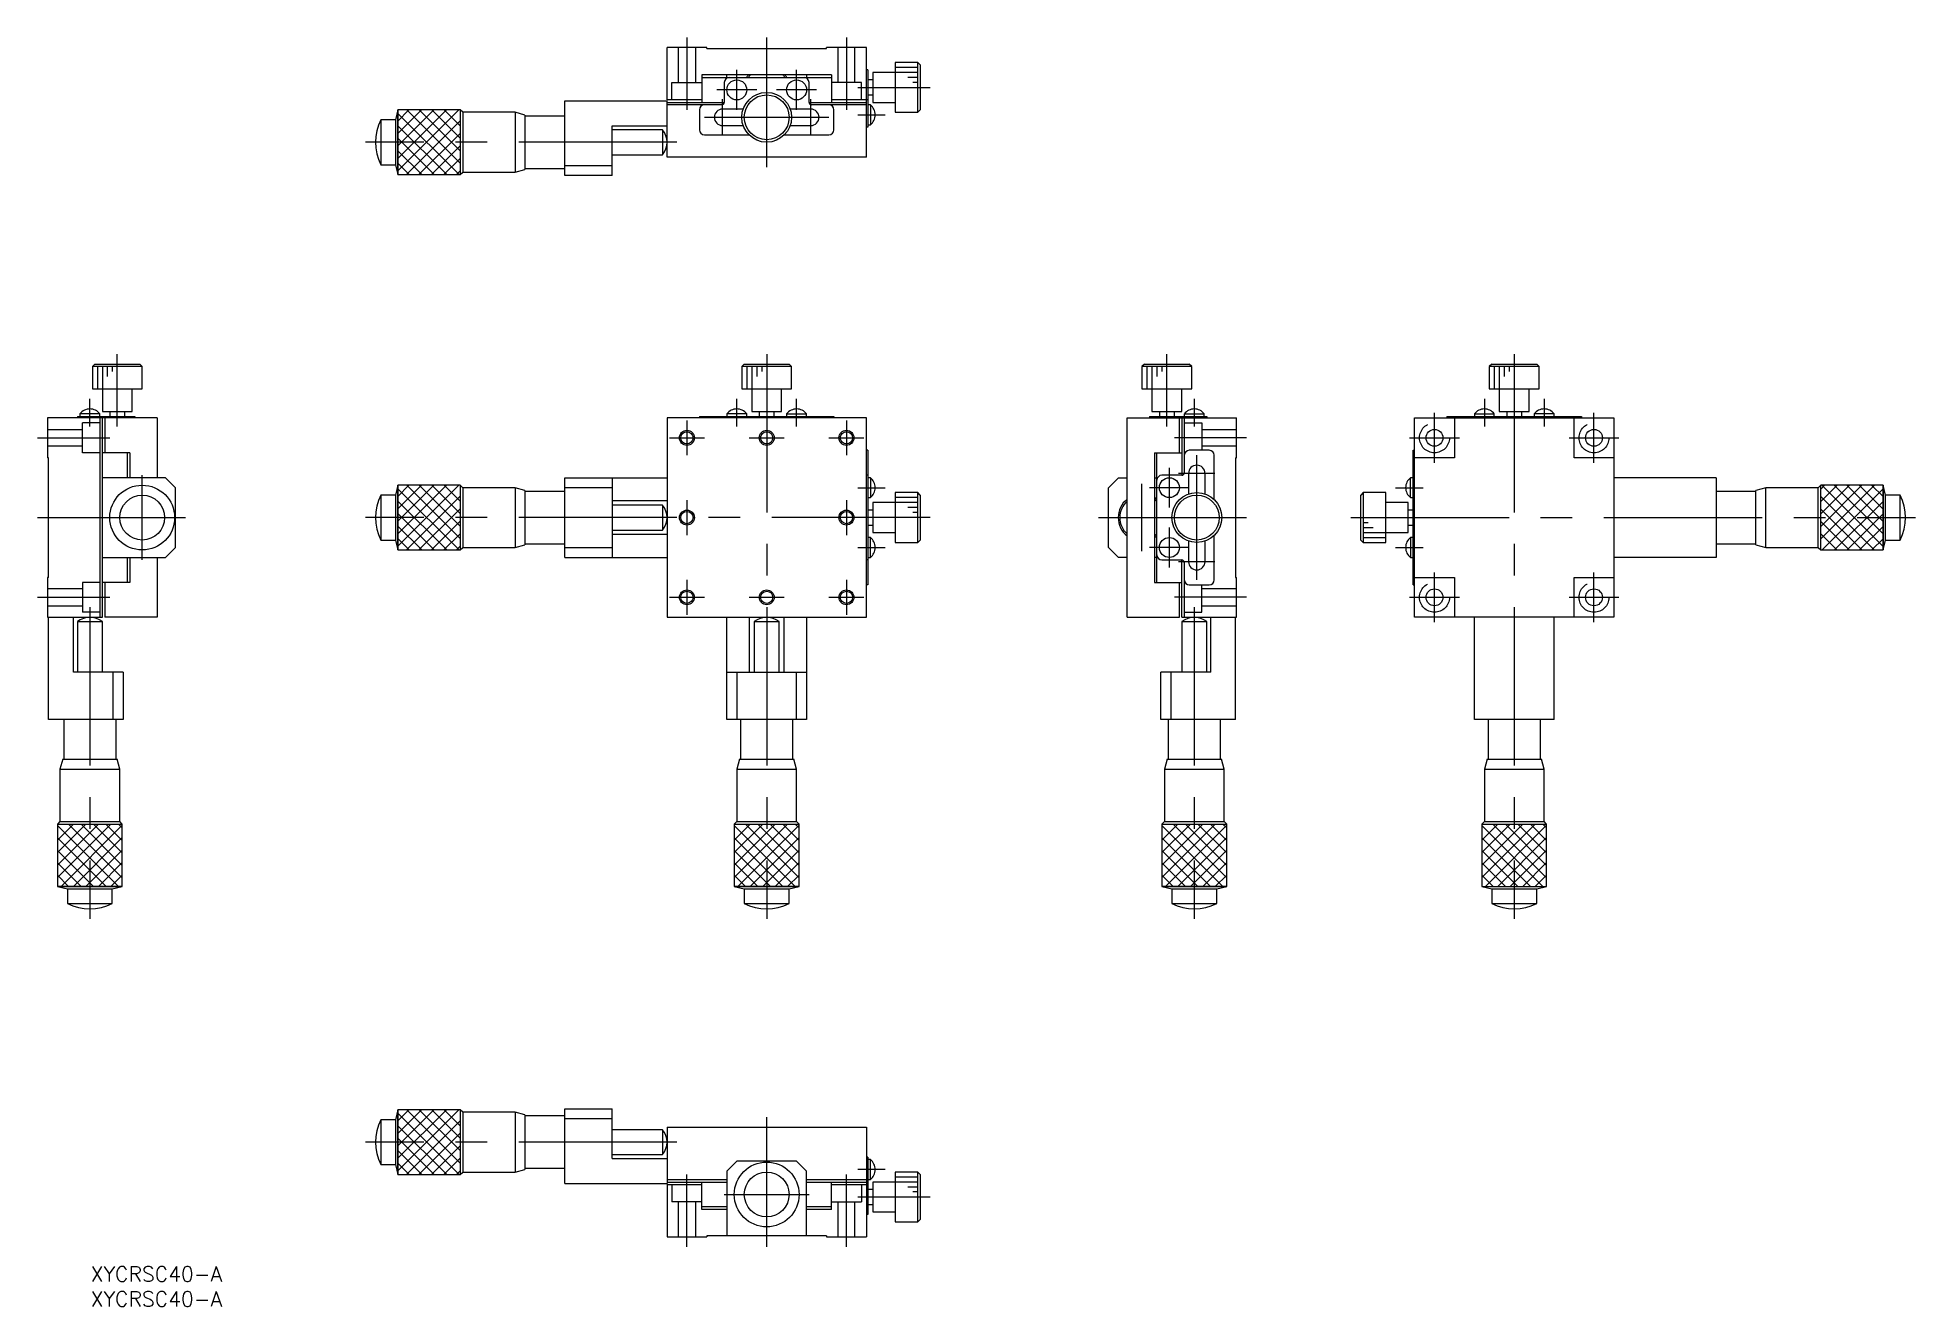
# Model space of a CAD drawing. Extents: x -146 to 231, y -158 to 96.
import ezdxf

# ---------------------------------------------------------------- set-up
doc = ezdxf.new("R2010")
doc.units = 0
doc.linetypes.add('CENTER', pattern=[50.8, 31.75, -6.35, 6.35, -6.35])
doc.linetypes.add('DASHED', pattern=[19.05, 12.7, -6.35])
doc.layers.get('0').update_dxf_attribs({"linetype": 'CONTINUOUS'})
doc.layers.add('CENTER', color=1, linetype='CENTER')
doc.styles.get("Standard").update_dxf_attribs({"font": 'txt.shx', "height": 3, "bigfont": 'bigfont.shx'})

msp = doc.modelspace()

# ---------------------------------------------------------------- linework, layer by layer
at = {"color": 7, "linetype": 'CONTINUOUS'}
for p, q in [((-12, 94.3), (-20, 94.3)), ((-20, 83.8), (-20, 94.3)), ((-12, 94.1), (-12, 94.3)), ((20, 94.3), (12, 94.3)), ((12, 94.1), (12, 94.3)), ((20, 72.3), (20, 94.3)), ((-12, 94.1), (12, 94.1)), ((25.8, 91.3), (25.8, 81.3)), ((30.3, 91.3), (25.8, 91.3)), ((30.3, 81.3), (30.3, 91.3)), ((30.8, 90.8), (30.3, 91.3)), ((30.8, 90.8), (30.8, 81.8)), ((13, 88.8), (-13, 88.8)), ((-13, 88.8), (-13, 83.3)), ((-13, 88.3), (13, 88.3)), ((-8.5, 87.3), (-8.5, 83.3)), ((-8, 88.3), (-8, 88.8)), ((8, 88.8), (8, 88.3)), ((8.5, 83.3), (8.5, 87.3)), ((13, 88.8), (13, 83.3)), ((20.3, 89.8), (20, 89.8)), ((20.3, 89.8), (20.3, 78.3)), ((21.3, 87.8), (20.3, 87.8)), ((21.3, 89.3), (21.3, 83.3)), ((25.8, 89.3), (21.3, 89.3)), ((30.3, 90.3), (25.8, 90.3)), ((30.3, 89.3), (25.8, 89.3)), ((30.3, 88.3), (28.3, 88.3)), ((30.3, 87.3), (29.3, 87.3)), ((-40.5, 83.6), (-20, 83.6)), ((-40.5, 68.6), (-40.5, 83.6)), ((-13, 83.8), (-20, 83.8)), ((-20, 72.3), (-20, 83.6)), ((-20, 83.3), (-8.5, 83.3)), ((8.5, 83.3), (20, 83.3)), ((20.3, 83.8), (13, 83.8)), ((20.3, 84.8), (21.3, 84.8)), ((21.3, 83.3), (25.8, 83.3)), ((-77.43, 79.8), (-77.43, 70.8)), ((-74.5, 79.8), (-77.43, 79.8)), ((-74, 81.8), (-74.5, 79.8)), ((-74.5, 79.8), (-74.5, 70.8)), ((-71.77, 81.8), (-74, 79.56)), ((-69.27, 81.8), (-74, 77.06)), ((-66.77, 81.8), (-74, 74.56)), ((-64.27, 81.8), (-74, 72.06)), ((-61.77, 81.8), (-74, 69.56)), ((-74, 68.8), (-74, 81.8)), ((-74, 81.8), (-74, 68.8)), ((-74, 81.8), (-74, 81.8)), ((-61.5, 81.8), (-74, 81.8)), ((-61.71, 68.8), (-74, 81.09)), ((-61.5, 79.57), (-72.27, 68.8)), ((-61.5, 71.09), (-72.21, 81.8)), ((-61.5, 73.59), (-69.71, 81.8)), ((-61.5, 76.09), (-67.21, 81.8)), ((-61.5, 78.59), (-64.71, 81.8)), ((-61.5, 81.8), (-61.5, 68.8)), ((-61, 81.3), (-61.5, 81.8)), ((-61, 81.3), (-61, 69.3)), ((-50.5, 81.3), (-61, 81.3)), ((-50.5, 81.3), (-50.5, 69.3)), ((-48.5, 80.76), (-50.5, 81.3)), ((-48.5, 80.76), (-48.5, 69.84)), ((-40.5, 80.55), (-48.5, 80.55)), ((-9, 82.8), (-20, 82.8)), ((-13.5, 81.8), (-13.5, 77.8)), ((-4.72, 81.95), (-8.85, 81.95)), ((8.85, 81.95), (4.72, 81.95)), ((20, 82.8), (9, 82.8)), ((13.5, 77.8), (13.5, 81.8)), ((20.8, 82.8), (20.3, 82.8)), ((20.8, 82.8), (20.8, 78.8)), ((25.8, 81.3), (30.3, 81.3)), ((30.3, 81.3), (30.8, 81.8)), ((-64.21, 68.8), (-74, 78.59)), ((-66.71, 68.8), (-74, 76.09)), ((-61.5, 77.07), (-69.77, 68.8)), ((-31, 68.6), (-31, 78.6)), ((-31, 78.6), (-20, 78.6)), ((-20.88, 77.8), (-31, 77.8)), ((-20.88, 77.8), (-20.88, 72.8)), ((-12.5, 76.8), (-3.57, 76.8)), ((-8.85, 78.65), (-4.72, 78.65)), ((3.57, 76.8), (12.5, 76.8)), ((4.72, 78.65), (8.85, 78.65)), ((20.3, 78.3), (20, 78.3)), ((20.3, 78.8), (20.8, 78.8)), ((-69.21, 68.8), (-74, 73.59)), ((-61.5, 74.57), (-67.27, 68.8)), ((-61.5, 72.07), (-64.77, 68.8)), ((-31, 72.8), (-20.88, 72.8)), ((20, 72.3), (-20, 72.3)), ((-77.43, 70.8), (-74.5, 70.8)), ((-74.5, 70.8), (-74, 68.8)), ((-71.71, 68.8), (-74, 71.09)), ((-74, 68.8), (-74, 68.8)), ((-74, 68.8), (-61.5, 68.8)), ((-61.5, 69.57), (-62.27, 68.8)), ((-61.5, 68.8), (-61, 69.3)), ((-61, 69.3), (-50.5, 69.3)), ((-50.5, 69.3), (-48.5, 69.84)), ((-48.5, 70.05), (-40.5, 70.05)), ((-40.5, 70.6), (-31, 70.6)), ((-31, 68.6), (-40.5, 68.6)), ((-134.8, 30.8), (-135.3, 30.3)), ((-125.3, 30.3), (-135.3, 30.3)), ((-135.3, 30.3), (-135.3, 25.8)), ((-134.8, 30.8), (-125.8, 30.8)), ((-134.3, 30.3), (-134.3, 25.8)), ((-133.3, 30.3), (-133.3, 25.8)), ((-132.3, 30.3), (-132.3, 28.3)), ((-131.3, 30.3), (-131.3, 29.3)), ((-125.3, 30.3), (-125.8, 30.8)), ((-125.3, 25.8), (-125.3, 30.3)), ((-4.5, 30.8), (-5, 30.3)), ((5, 30.3), (-5, 30.3)), ((-5, 30.3), (-5, 25.8)), ((-4.5, 30.8), (4.5, 30.8)), ((-4, 30.3), (-4, 25.8)), ((-3, 30.3), (-3, 25.8)), ((-2, 30.3), (-2, 28.3)), ((-1, 30.3), (-1, 29.3)), ((5, 30.3), (4.5, 30.8)), ((5, 25.8), (5, 30.3)), ((75.8, 30.8), (75.3, 30.3)), ((85.3, 30.3), (75.3, 30.3)), ((75.3, 30.3), (75.3, 25.8)), ((75.8, 30.8), (84.8, 30.8)), ((76.3, 30.3), (76.3, 25.8)), ((77.3, 30.3), (77.3, 25.8)), ((78.3, 30.3), (78.3, 28.3)), ((79.3, 30.3), (79.3, 29.3)), ((85.3, 30.3), (84.8, 30.8)), ((85.3, 25.8), (85.3, 30.3)), ((145.5, 30.8), (145, 30.3)), ((155, 30.3), (145, 30.3)), ((145, 30.3), (145, 25.8)), ((145.5, 30.8), (154.5, 30.8)), ((146, 30.3), (146, 25.8)), ((147, 30.3), (147, 25.8)), ((148, 30.3), (148, 28.3)), ((149, 30.3), (149, 29.3)), ((155, 30.3), (154.5, 30.8)), ((155, 25.8), (155, 30.3)), ((-135.3, 25.8), (-125.3, 25.8)), ((-133.3, 25.8), (-133.3, 21.3)), ((-127.3, 21.3), (-127.3, 25.8)), ((-5, 25.8), (5, 25.8)), ((-3, 25.8), (-3, 21.3)), ((3, 21.3), (3, 25.8)), ((75.3, 25.8), (85.3, 25.8)), ((77.3, 25.8), (77.3, 21.3)), ((83.3, 21.3), (83.3, 25.8)), ((145, 25.8), (155, 25.8)), ((147, 25.8), (147, 21.3)), ((153, 21.3), (153, 25.8)), ((-144.3, 20), (-144.3, 12)), ((-122.3, 20), (-144.3, 20)), ((-138.3, 20.3), (-126.8, 20.3)), ((-138.3, 20.3), (-138.3, 20)), ((-133.8, 20.8), (-137.8, 20.8)), ((-137.8, 20.8), (-137.8, 20.3)), ((-133.8, 20.3), (-133.8, 20.8)), ((-133.8, 20), (-133.8, -20)), ((-133.3, 21.3), (-127.3, 21.3)), ((-133.3, -20), (-133.3, 20)), ((-132.8, 20.3), (-132.8, 13)), ((-131.8, 21.3), (-131.8, 20.3)), ((-128.8, 20.3), (-128.8, 21.3)), ((-126.8, 20.3), (-126.8, 20)), ((-122.3, 20), (-122.3, 8)), ((20, 20), (-20, 20)), ((-20, 20), (-20, -20)), ((-13.5, 20.3), (-13.5, 20)), ((-13.5, 20.3), (13.5, 20.3)), ((-6, 20.8), (-8, 20.8)), ((-8, 20.8), (-8, 20.3)), ((-4, 20.8), (-6, 20.8)), ((-4, 20.3), (-4, 20.8)), ((-3, 21.3), (3, 21.3)), ((-1.5, 21.3), (-1.5, 20.3)), ((1.5, 20.3), (1.5, 21.3)), ((4, 20.8), (6, 20.8)), ((4, 20.8), (4, 20.3)), ((6, 20.8), (8, 20.8)), ((8, 20.3), (8, 20.8)), ((13.5, 20.3), (13.5, 20)), ((20, -20), (20, 20)), ((72.3, 20), (94.3, 20)), ((72.3, -20), (72.3, 20)), ((76.8, 20.3), (88.3, 20.3)), ((76.8, 20.3), (76.8, 20)), ((77.3, 21.3), (83.3, 21.3)), ((78.8, 21.3), (78.8, 20.3)), ((81.8, 20.3), (81.8, 21.3)), ((82.8, 20.3), (82.8, 20)), ((82.8, 13), (82.8, 20)), ((83.3, 20), (83.3, 8.5)), ((83.8, 20.8), (87.8, 20.8)), ((83.8, 20.8), (83.8, 20.3)), ((83.8, 20), (83.8, 9)), ((87.8, 20.3), (87.8, 20.8)), ((88.3, 20.3), (88.3, 20)), ((94.3, 12), (94.3, 20)), ((130, 20), (170, 20)), ((130, -20), (130, 20)), ((136.5, 20.3), (163.5, 20.3)), ((136.5, 20.3), (136.5, 20)), ((138, 20), (138, 12)), ((141.5, 20.3), (141.5, 20)), ((142, 20.8), (146, 20.8)), ((142, 20.8), (142, 20.3)), ((146, 20.3), (146, 20.8)), ((147, 21.3), (153, 21.3)), ((148.5, 21.3), (148.5, 20.3)), ((151.5, 20.3), (151.5, 21.3)), ((158, 20.8), (154, 20.8)), ((154, 20.8), (154, 20.3)), ((158, 20.3), (158, 20.8)), ((158.5, 20.3), (158.5, 20)), ((162, 12), (162, 20)), ((163.5, 20.3), (163.5, 20)), ((170, 20), (170, -20)), ((-144.1, 12), (-144.3, 12)), ((-144.1, -12), (-144.1, 12)), ((-127.8, 13), (-133.3, 13)), ((-128.3, 13), (-128.3, 8)), ((-127.8, 13), (-127.8, 8)), ((20.3, 13.5), (20, 13.5)), ((20.3, 13.5), (20.3, -13.5)), ((77.8, 13), (77.8, -13)), ((77.8, 13), (83.3, 13)), ((78.3, -13), (78.3, 13)), ((88.8, 13.5), (84.8, 13.5)), ((89.8, 3.57), (89.8, 12.5)), ((94.1, 12), (94.1, -12)), ((94.1, 12), (94.3, 12)), ((129.7, 13.5), (130, 13.5)), ((129.7, -13.5), (129.7, 13.5)), ((138, 12), (130, 12)), ((170, 12), (162, 12)), ((-120.6, 8), (-133.3, 8)), ((-118.6, 6), (-120.6, 8)), ((-40.5, 8), (-20, 8)), ((-40.5, -8), (-40.5, 8)), ((-31, 8), (-31, -8)), ((20.3, 8.5), (20, 8.5)), ((20.8, 8), (20.3, 8)), ((20.8, 8), (20.8, 4)), ((70.6, 8), (68.6, 6)), ((70.6, 8), (72.3, 8)), ((77.8, 8), (78.3, 8)), ((83.3, 8.5), (79.3, 8.5)), ((84.65, 8.85), (84.65, 4.72)), ((87.95, 4.72), (87.95, 8.85)), ((129.2, 4), (129.2, 8)), ((129.7, 8), (129.2, 8)), ((190.5, 8), (170, 8)), ((190.5, 8), (190.5, -8)), ((-118.6, -6), (-118.6, 6)), ((-77.43, 4.5), (-77.43, -4.5)), ((-74.5, 4.5), (-77.43, 4.5)), ((-74, 6.5), (-74.5, 4.5)), ((-74.5, 4.5), (-74.5, -4.5)), ((-71.77, 6.5), (-74, 4.26)), ((-69.27, 6.5), (-74, 1.76)), ((-66.77, 6.5), (-74, -0.74)), ((-64.27, 6.5), (-74, -3.24)), ((-61.77, 6.5), (-74, -5.74)), ((-74, -6.5), (-74, 6.5)), ((-74, 6.5), (-74, -6.5)), ((-74, 6.5), (-74, 6.5)), ((-61.5, 6.5), (-74, 6.5)), ((-61.71, -6.5), (-74, 5.79)), ((-61.5, 4.27), (-72.27, -6.5)), ((-61.5, -4.21), (-72.21, 6.5)), ((-61.5, -1.71), (-69.71, 6.5)), ((-61.5, 0.79), (-67.21, 6.5)), ((-61.5, 3.29), (-64.71, 6.5)), ((-61.5, 6.5), (-61.5, -6.5)), ((-61, 6), (-61.5, 6.5)), ((-61, 6), (-61, -6)), ((-50.5, 6), (-61, 6)), ((-50.5, 6), (-50.5, -6)), ((-48.5, 5.46), (-50.5, 6)), ((-48.5, 5.46), (-48.5, -5.46)), ((-40.5, 5.25), (-48.5, 5.25)), ((-31, 6), (-40.5, 6)), ((20.3, 4), (20.8, 4)), ((25.8, 5), (25.8, -5)), ((30.3, 5), (25.8, 5)), ((30.3, 4), (25.8, 4)), ((30.3, -5), (30.3, 5)), ((30.8, 4.5), (30.3, 5)), ((30.8, 4.5), (30.8, -4.5)), ((68.6, -6), (68.6, 6)), ((119.7, 5), (119.2, 4.5)), ((119.2, -4.5), (119.2, 4.5)), ((119.7, 5), (119.7, -5)), ((124.2, 5), (119.7, 5)), ((124.2, -5), (124.2, 5)), ((129.2, 4), (129.7, 4)), ((198.5, 5.25), (190.5, 5.25)), ((200.5, 6), (198.5, 5.46)), ((198.5, -5.46), (198.5, 5.46)), ((200.5, -6), (200.5, 6)), ((211, 6), (200.5, 6)), ((211.5, 6.5), (211, 6)), ((211, -6), (211, 6)), ((211.5, -4.27), (222.27, 6.5)), ((211.5, -1.77), (219.77, 6.5)), ((211.5, 0.73), (217.27, 6.5)), ((211.5, 3.23), (214.77, 6.5)), ((211.5, 5.73), (212.27, 6.5)), ((211.5, -6.5), (211.5, 6.5)), ((224, 6.5), (211.5, 6.5)), ((211.5, 4.21), (222.21, -6.5)), ((211.71, 6.5), (224, -5.79)), ((211.77, -6.5), (224, 5.74)), ((214.21, 6.5), (224, -3.29)), ((216.71, 6.5), (224, -0.79)), ((219.21, 6.5), (224, 1.71)), ((221.71, 6.5), (224, 4.21)), ((224, 6.5), (224, -6.5)), ((224, -6.5), (224, 6.5)), ((224.5, 4.5), (224, 6.5)), ((224, 6.5), (224, 6.5)), ((224.5, -4.5), (224.5, 4.5)), ((227.43, 4.5), (224.5, 4.5)), ((227.43, -4.5), (227.43, 4.5)), ((-64.21, -6.5), (-74, 3.29)), ((-66.71, -6.5), (-74, 0.79)), ((-61.5, 1.77), (-69.77, -6.5)), ((-31, 3.42), (-20, 3.42)), ((-20.88, 2.5), (-31, 2.5)), ((-20.88, 2.5), (-20.88, -2.5)), ((21.3, 1.5), (20.3, 1.5)), ((21.3, 3), (21.3, -3)), ((25.8, 3), (21.3, 3)), ((30.3, 3), (25.8, 3)), ((30.3, 2), (28.3, 2)), ((30.3, 1), (29.3, 1)), ((128.7, 3), (124.2, 3)), ((128.7, -3), (128.7, 3)), ((129.7, 1.5), (128.7, 1.5)), ((211.5, 1.71), (219.71, -6.5)), ((214.27, -6.5), (224, 3.24)), ((216.77, -6.5), (224, 0.74)), ((-69.21, -6.5), (-74, -1.71)), ((-61.5, -0.73), (-67.27, -6.5)), ((-61.5, -3.23), (-64.77, -6.5)), ((-31, -2.5), (-20.88, -2.5)), ((-20, -3.42), (-31, -3.42)), ((20.3, -1.5), (21.3, -1.5)), ((21.3, -3), (25.8, -3)), ((89.8, -12.5), (89.8, -3.57)), ((119.7, -1), (120.7, -1)), ((119.7, -2), (121.7, -2)), ((119.7, -3), (124.2, -3)), ((124.2, -3), (128.7, -3)), ((128.7, -1.5), (129.7, -1.5)), ((211.5, -0.79), (217.21, -6.5)), ((211.5, -3.29), (214.71, -6.5)), ((219.27, -6.5), (224, -1.76)), ((-120.6, -8), (-118.6, -6)), ((-77.43, -4.5), (-74.5, -4.5)), ((-74.5, -4.5), (-74, -6.5)), ((-71.71, -6.5), (-74, -4.21)), ((-74, -6.5), (-74, -6.5)), ((-74, -6.5), (-61.5, -6.5)), ((-61.5, -5.73), (-62.27, -6.5)), ((-61.5, -6.5), (-61, -6)), ((-61, -6), (-50.5, -6)), ((-50.5, -6), (-48.5, -5.46)), ((-48.5, -5.25), (-40.5, -5.25)), ((-40.5, -6), (-31, -6)), ((20.8, -4), (20.3, -4)), ((20.8, -8), (20.8, -4)), ((25.8, -5), (30.3, -5)), ((30.3, -5), (30.8, -4.5)), ((68.6, -6), (70.6, -8)), ((84.65, -4.72), (84.65, -8.85)), ((87.95, -8.85), (87.95, -4.72)), ((119.2, -4.5), (119.7, -5)), ((119.7, -4), (124.2, -4)), ((119.7, -5), (124.2, -5)), ((129.2, -4), (129.2, -8)), ((129.7, -4), (129.2, -4)), ((190.5, -5.25), (198.5, -5.25)), ((198.5, -5.46), (200.5, -6)), ((200.5, -6), (211, -6)), ((211, -6), (211.5, -6.5)), ((211.5, -6.5), (224, -6.5)), ((221.77, -6.5), (224, -4.26)), ((224, -6.5), (224.5, -4.5)), ((224, -6.5), (224, -6.5)), ((224.5, -4.5), (227.43, -4.5)), ((-133.3, -8), (-120.6, -8)), ((-128.3, -8), (-128.3, -13)), ((-127.8, -8), (-127.8, -13)), ((-122.3, -8), (-122.3, -20)), ((-40.5, -8), (-20, -8)), ((20.3, -8.5), (20, -8.5)), ((20.3, -8), (20.8, -8)), ((72.3, -8), (70.6, -8)), ((78.3, -8), (77.8, -8)), ((79.3, -8.5), (83.3, -8.5)), ((83.3, -20), (83.3, -8.5)), ((83.8, -9), (83.8, -20)), ((129.2, -8), (129.7, -8)), ((190.5, -8), (170, -8)), ((-144.1, -12), (-144.3, -12)), ((-144.3, -12), (-144.3, -20)), ((-127.8, -13), (-133.3, -13)), ((-132.8, -13), (-132.8, -20)), ((20.3, -13.5), (20, -13.5)), ((77.8, -13), (83.3, -13)), ((82.8, -20), (82.8, -13)), ((84.8, -13.5), (88.8, -13.5)), ((94.1, -12), (94.3, -12)), ((94.3, -20), (94.3, -12)), ((129.7, -13.5), (130, -13.5)), ((130, -12), (138, -12)), ((138, -12), (138, -20)), ((162, -12), (170, -12)), ((162, -20), (162, -12)), ((-144.3, -20), (-133.3, -20)), ((-144.1, -40.5), (-144.1, -20)), ((-139.1, -31), (-139.1, -20)), ((-138.3, -20.88), (-133.3, -20.88)), ((-138.3, -20.88), (-138.3, -31)), ((-133.3, -31), (-133.3, -20.88)), ((-122.3, -20), (-132.8, -20)), ((-20, -20), (20, -20)), ((-8, -40.5), (-8, -20)), ((-3.42, -31), (-3.42, -20)), ((-2.5, -20.88), (2.5, -20.88)), ((-2.5, -20.88), (-2.5, -31)), ((2.5, -31), (2.5, -20.88)), ((3.42, -20), (3.42, -31)), ((8, -20), (8, -40.5)), ((72.3, -20), (82.8, -20)), ((83.3, -20), (94.3, -20)), ((83.3, -20.88), (88.3, -20.88)), ((83.3, -20.88), (83.3, -31)), ((88.3, -31), (88.3, -20.88)), ((89.1, -31), (89.1, -20)), ((94.1, -40.5), (94.1, -20)), ((170, -20), (130, -20)), ((142, -40.5), (142, -20)), ((158, -40.5), (158, -20)), ((-129.1, -31), (-139.1, -31)), ((-131.1, -40.5), (-131.1, -31)), ((-129.1, -31), (-129.1, -40.5)), ((-8, -31), (8, -31)), ((-6, -31), (-6, -40.5)), ((6, -40.5), (6, -31)), ((79.1, -40.5), (79.1, -31)), ((89.1, -31), (79.1, -31)), ((81.1, -31), (81.1, -40.5)), ((-129.1, -40.5), (-144.1, -40.5)), ((-141.05, -40.5), (-141.05, -48.5)), ((-130.55, -48.5), (-130.55, -40.5)), ((8, -40.5), (-8, -40.5)), ((-5.25, -40.5), (-5.25, -48.5)), ((5.25, -48.5), (5.25, -40.5)), ((94.1, -40.5), (79.1, -40.5)), ((80.55, -40.5), (80.55, -48.5)), ((91.05, -48.5), (91.05, -40.5)), ((158, -40.5), (142, -40.5)), ((144.75, -40.5), (144.75, -48.5)), ((155.25, -48.5), (155.25, -40.5)), ((-141.26, -48.5), (-141.8, -50.5)), ((-141.26, -48.5), (-130.34, -48.5)), ((-129.8, -50.5), (-130.34, -48.5)), ((-5.46, -48.5), (-6, -50.5)), ((-5.46, -48.5), (5.46, -48.5)), ((6, -50.5), (5.46, -48.5)), ((80.34, -48.5), (79.8, -50.5)), ((80.34, -48.5), (91.26, -48.5)), ((91.8, -50.5), (91.26, -48.5)), ((144.54, -48.5), (144, -50.5)), ((144.54, -48.5), (155.46, -48.5)), ((156, -50.5), (155.46, -48.5)), ((-141.8, -50.5), (-129.8, -50.5)), ((-141.8, -50.5), (-141.8, -61)), ((-129.8, -61), (-129.8, -50.5)), ((-6, -50.5), (6, -50.5)), ((-6, -50.5), (-6, -61)), ((6, -61), (6, -50.5)), ((79.8, -50.5), (91.8, -50.5)), ((79.8, -50.5), (79.8, -61)), ((91.8, -61), (91.8, -50.5)), ((144, -50.5), (156, -50.5)), ((144, -50.5), (144, -61)), ((156, -61), (156, -50.5)), ((-141.8, -61), (-142.3, -61.5)), ((-131.59, -61.5), (-142.3, -72.21)), ((-134.09, -61.5), (-142.3, -69.71)), ((-136.59, -61.5), (-142.3, -67.21)), ((-139.09, -61.5), (-142.3, -64.71)), ((-142.3, -61.5), (-129.3, -61.5)), ((-142.3, -61.5), (-142.3, -74)), ((-142.3, -61.77), (-130.06, -74)), ((-141.8, -61), (-129.8, -61)), ((-129.3, -61.71), (-141.59, -74)), ((-140.07, -61.5), (-129.3, -72.27)), ((-137.57, -61.5), (-129.3, -69.77)), ((-135.07, -61.5), (-129.3, -67.27)), ((-132.57, -61.5), (-129.3, -64.77)), ((-130.07, -61.5), (-129.3, -62.27)), ((-129.3, -61.5), (-129.8, -61)), ((-129.3, -74), (-129.3, -61.5)), ((-6, -61), (-6.5, -61.5)), ((4.21, -61.5), (-6.5, -72.21)), ((1.71, -61.5), (-6.5, -69.71)), ((-0.79, -61.5), (-6.5, -67.21)), ((-3.29, -61.5), (-6.5, -64.71)), ((-6.5, -61.5), (6.5, -61.5)), ((-6.5, -61.5), (-6.5, -74)), ((-6.5, -61.77), (5.74, -74)), ((-6, -61), (6, -61)), ((6.5, -61.71), (-5.79, -74)), ((-4.27, -61.5), (6.5, -72.27)), ((-1.77, -61.5), (6.5, -69.77)), ((0.73, -61.5), (6.5, -67.27)), ((3.23, -61.5), (6.5, -64.77)), ((5.73, -61.5), (6.5, -62.27)), ((6.5, -61.5), (6, -61)), ((6.5, -74), (6.5, -61.5)), ((79.8, -61), (79.3, -61.5)), ((90.01, -61.5), (79.3, -72.21)), ((87.51, -61.5), (79.3, -69.71)), ((85.01, -61.5), (79.3, -67.21)), ((82.51, -61.5), (79.3, -64.71)), ((79.3, -61.5), (92.3, -61.5)), ((79.3, -61.5), (79.3, -74)), ((79.3, -61.77), (91.54, -74)), ((79.8, -61), (91.8, -61)), ((92.3, -61.71), (80.01, -74)), ((81.53, -61.5), (92.3, -72.27)), ((84.03, -61.5), (92.3, -69.77)), ((86.53, -61.5), (92.3, -67.27)), ((89.03, -61.5), (92.3, -64.77)), ((91.53, -61.5), (92.3, -62.27)), ((92.3, -61.5), (91.8, -61)), ((92.3, -74), (92.3, -61.5)), ((144, -61), (143.5, -61.5)), ((154.21, -61.5), (143.5, -72.21)), ((151.71, -61.5), (143.5, -69.71)), ((149.21, -61.5), (143.5, -67.21)), ((146.71, -61.5), (143.5, -64.71)), ((143.5, -61.5), (156.5, -61.5)), ((143.5, -61.5), (143.5, -74)), ((143.5, -61.77), (155.74, -74)), ((144, -61), (156, -61)), ((156.5, -61.71), (144.21, -74)), ((145.73, -61.5), (156.5, -72.27)), ((148.23, -61.5), (156.5, -69.77)), ((150.73, -61.5), (156.5, -67.27)), ((153.23, -61.5), (156.5, -64.77)), ((155.73, -61.5), (156.5, -62.27)), ((156.5, -61.5), (156, -61)), ((156.5, -74), (156.5, -61.5)), ((-142.3, -64.27), (-132.56, -74)), ((-142.3, -66.77), (-135.06, -74)), ((-129.3, -64.21), (-139.09, -74)), ((-129.3, -66.71), (-136.59, -74)), ((-6.5, -64.27), (3.24, -74)), ((-6.5, -66.77), (0.74, -74)), ((6.5, -64.21), (-3.29, -74)), ((6.5, -66.71), (-0.79, -74)), ((79.3, -64.27), (89.04, -74)), ((79.3, -66.77), (86.54, -74)), ((92.3, -64.21), (82.51, -74)), ((92.3, -66.71), (85.01, -74)), ((143.5, -64.27), (153.24, -74)), ((143.5, -66.77), (150.74, -74)), ((156.5, -64.21), (146.71, -74)), ((156.5, -66.71), (149.21, -74)), ((-142.3, -69.27), (-137.56, -74)), ((-129.3, -69.21), (-134.09, -74)), ((-6.5, -69.27), (-1.76, -74)), ((6.5, -69.21), (1.71, -74)), ((79.3, -69.27), (84.04, -74)), ((92.3, -69.21), (87.51, -74)), ((143.5, -69.27), (148.24, -74)), ((156.5, -69.21), (151.71, -74)), ((-142.3, -71.77), (-140.06, -74)), ((-129.3, -74), (-142.3, -74)), ((-142.3, -74), (-129.3, -74)), ((-142.3, -74), (-140.3, -74.5)), ((-142.3, -74), (-142.3, -74)), ((-140.3, -74.5), (-131.3, -74.5)), ((-140.3, -74.5), (-140.3, -77.43)), ((-129.3, -71.71), (-131.59, -74)), ((-131.3, -74.5), (-129.3, -74)), ((-131.3, -77.43), (-131.3, -74.5)), ((-129.3, -74), (-129.3, -74)), ((-6.5, -71.77), (-4.26, -74)), ((-6.5, -74), (6.5, -74)), ((6.5, -74), (-6.5, -74)), ((-6.5, -74), (-4.5, -74.5)), ((-6.5, -74), (-6.5, -74)), ((-4.5, -74.5), (4.5, -74.5)), ((-4.5, -74.5), (-4.5, -77.43)), ((6.5, -71.71), (4.21, -74)), ((4.5, -74.5), (6.5, -74)), ((4.5, -77.43), (4.5, -74.5)), ((6.5, -74), (6.5, -74)), ((79.3, -71.77), (81.54, -74)), ((92.3, -74), (79.3, -74)), ((79.3, -74), (92.3, -74)), ((79.3, -74), (81.3, -74.5)), ((79.3, -74), (79.3, -74)), ((81.3, -74.5), (90.3, -74.5)), ((81.3, -74.5), (81.3, -77.43)), ((92.3, -71.71), (90.01, -74)), ((90.3, -74.5), (92.3, -74)), ((90.3, -77.43), (90.3, -74.5)), ((92.3, -74), (92.3, -74)), ((143.5, -71.77), (145.74, -74)), ((143.5, -74), (156.5, -74)), ((143.5, -74), (156.5, -74)), ((143.5, -74), (145.5, -74.5)), ((143.5, -74), (143.5, -74)), ((145.5, -74.5), (154.5, -74.5)), ((145.5, -74.5), (145.5, -77.43)), ((156.5, -71.71), (154.21, -74)), ((154.5, -74.5), (156.5, -74)), ((154.5, -77.43), (154.5, -74.5)), ((156.5, -74), (156.5, -74)), ((-140.3, -77.43), (-131.3, -77.43)), ((-4.5, -77.43), (4.5, -77.43)), ((81.3, -77.43), (90.3, -77.43)), ((145.5, -77.43), (154.5, -77.43)), ((-74, -118.8), (-74.5, -120.8)), ((-71.77, -118.8), (-74, -121.04)), ((-69.27, -118.8), (-74, -123.54)), ((-66.77, -118.8), (-74, -126.04)), ((-64.27, -118.8), (-74, -128.54)), ((-61.77, -118.8), (-74, -131.04)), ((-74, -118.8), (-74, -131.8)), ((-74, -131.8), (-74, -118.8)), ((-61.5, -118.8), (-74, -118.8)), ((-74, -118.8), (-74, -118.8)), ((-61.71, -131.8), (-74, -119.51)), ((-61.5, -129.51), (-72.21, -118.8)), ((-61.5, -127.01), (-69.71, -118.8)), ((-61.5, -124.51), (-67.21, -118.8)), ((-61.5, -122.01), (-64.71, -118.8)), ((-61.5, -118.8), (-61.5, -131.8)), ((-61, -119.3), (-61.5, -118.8)), ((-61, -119.3), (-61, -131.3)), ((-50.5, -119.3), (-61, -119.3)), ((-50.5, -119.3), (-50.5, -131.3)), ((-48.5, -119.84), (-50.5, -119.3)), ((-48.5, -119.84), (-48.5, -130.76)), ((-40.5, -120.05), (-48.5, -120.05)), ((-40.5, -118.6), (-31, -118.6)), ((-40.5, -133.6), (-40.5, -118.6)), ((-31, -128.6), (-31, -118.6)), ((-77.43, -120.8), (-77.43, -129.8)), ((-74.5, -120.8), (-77.43, -120.8)), ((-74.5, -120.8), (-74.5, -129.8)), ((-64.21, -131.8), (-74, -122.01)), ((-61.5, -121.03), (-72.27, -131.8)), ((-61.5, -123.53), (-69.77, -131.8)), ((-31, -120.6), (-40.5, -120.6)), ((-20.88, -122.8), (-31, -122.8)), ((-20.88, -122.8), (-20.88, -127.8)), ((-20, -122.3), (-20, -133.6)), ((-20, -122.3), (20, -122.3)), ((20, -122.3), (20, -144.3)), ((-66.71, -131.8), (-74, -124.51)), ((-69.21, -131.8), (-74, -127.01)), ((-61.5, -126.03), (-67.27, -131.8)), ((-31, -127.8), (-20.88, -127.8)), ((-77.43, -129.8), (-74.5, -129.8)), ((-74.5, -129.8), (-74, -131.8)), ((-71.71, -131.8), (-74, -129.51)), ((-74, -131.8), (-61.5, -131.8)), ((-74, -131.8), (-74, -131.8)), ((-61.5, -128.53), (-64.77, -131.8)), ((-61.5, -131.03), (-62.27, -131.8)), ((-61.5, -131.8), (-61, -131.3)), ((-61, -131.3), (-50.5, -131.3)), ((-50.5, -131.3), (-48.5, -130.76)), ((-48.5, -130.55), (-40.5, -130.55)), ((-31, -128.6), (-20, -128.6)), ((-6, -129.1), (-8, -131.1)), ((-8, -131.1), (-8, -144.1)), ((6, -129.1), (-6, -129.1)), ((8, -131.1), (6, -129.1)), ((8, -144.1), (8, -131.1)), ((20.3, -128.3), (20, -128.3)), ((20.3, -128.3), (20.3, -139.8)), ((20.8, -128.8), (20.3, -128.8)), ((20.8, -132.8), (20.8, -128.8)), ((25.8, -131.3), (25.8, -141.3)), ((30.3, -131.3), (25.8, -131.3)), ((30.3, -141.3), (30.3, -131.3)), ((30.8, -131.8), (30.3, -131.3)), ((30.8, -131.8), (30.8, -140.8)), ((-40.5, -133.6), (-20, -133.6)), ((-20, -132.8), (-8, -132.8)), ((-20, -133.3), (-8, -133.3)), ((-20, -133.8), (-13, -133.8)), ((-20, -133.8), (-20, -144.3)), ((-13, -138.8), (-13, -133.3)), ((8, -132.8), (20, -132.8)), ((8, -133.3), (20, -133.3)), ((13, -138.8), (13, -133.3)), ((13, -133.8), (20.3, -133.8)), ((20.3, -132.8), (20.8, -132.8)), ((21.3, -134.8), (20.3, -134.8)), ((21.3, -133.3), (21.3, -139.3)), ((25.8, -133.3), (21.3, -133.3)), ((30.3, -132.3), (25.8, -132.3)), ((30.3, -133.3), (25.8, -133.3)), ((30.3, -134.3), (28.3, -134.3)), ((30.3, -135.3), (29.3, -135.3)), ((-8, -138.3), (-13, -138.3)), ((-8, -138.8), (-13, -138.8)), ((13, -138.3), (8, -138.3)), ((13, -138.8), (8, -138.8)), ((20.3, -137.8), (21.3, -137.8)), ((21.3, -139.3), (25.8, -139.3)), ((20.3, -139.8), (20, -139.8)), ((25.8, -141.3), (30.3, -141.3)), ((30.3, -141.3), (30.8, -140.8)), ((-20, -144.3), (-12, -144.3)), ((12, -144.1), (-12, -144.1)), ((-12, -144.1), (-12, -144.3)), ((12, -144.1), (12, -144.3)), ((12, -144.3), (20, -144.3))]:
    msp.add_line(p, q, dxfattribs=at)
at = {"color": 3, "linetype": 'DASHED'}
for p, q in [((-17.7, 87.3), (-17.7, 94.3)), ((-14.3, 94.3), (-14.3, 87.3)), ((14.3, 94.3), (14.3, 87.3)), ((17.7, 87.3), (17.7, 94.3)), ((-19, 83.8), (-19, 87.3)), ((-19, 87.3), (-13, 87.3)), ((19, 87.3), (13, 87.3)), ((19, 83.8), (19, 87.3)), ((-133.8, 19), (-137.3, 19)), ((-137.3, 13), (-137.3, 19)), ((83.8, 19), (87.3, 19)), ((87.3, 19), (87.3, 13.5)), ((-144.3, 17.7), (-137.3, 17.7)), ((87.3, 17.7), (94.3, 17.7)), ((-137.3, 14.3), (-144.3, 14.3)), ((-133.8, 13), (-137.3, 13)), ((83.93, 13), (83.8, 13)), ((94.3, 14.3), (87.3, 14.3)), ((-137.3, -14.3), (-144.3, -14.3)), ((-137.3, -13), (-137.3, -19)), ((-133.8, -13), (-137.3, -13)), ((83.93, -13), (83.8, -13)), ((87.3, -19), (87.3, -13.5)), ((94.3, -14.3), (87.3, -14.3)), ((-144.3, -17.7), (-137.3, -17.7)), ((87.3, -17.7), (94.3, -17.7)), ((-133.8, -19), (-137.3, -19)), ((83.8, -19), (87.3, -19)), ((-19, -133.8), (-19, -137.3)), ((19, -133.8), (19, -137.3)), ((-13, -137.3), (-19, -137.3)), ((-17.7, -144.3), (-17.7, -137.3)), ((-14.3, -137.3), (-14.3, -144.3)), ((13, -137.3), (19, -137.3)), ((14.3, -137.3), (14.3, -144.3)), ((17.7, -144.3), (17.7, -137.3))]:
    msp.add_line(p, q, dxfattribs=at)
at = {"color": 7, "linetype": 'CONTINUOUS'}
for centre, radius in [((-6, 85.8), 2), ((6, 85.8), 2), ((0, 80.3), 5), ((0, 80.3), 4.5), ((-16, 16), 1.23), ((0, 16), 1.23), ((16, 16), 1.23), ((134, 16), 1.7), ((166, 16), 1.7), ((80.8, 6), 2), ((-125.3, 0), 6.5), ((-125.3, 0), 6.5), ((-125.3, 0), 4.5), ((86.3, 0), 5), ((86.3, 0), 4.5), ((-16, 0), 1.23), ((16, 0), 1.23), ((80.8, -6), 2), ((-16, -16), 1.23), ((0, -16), 1.23), ((16, -16), 1.23), ((134, -16), 1.7), ((166, -16), 1.7), ((0, -135.8), 6.5), ((0, -135.8), 6.5), ((0, -135.8), 4.5)]:
    msp.add_circle(centre, radius, dxfattribs=at)
at = {"color": 3, "linetype": 'DASHED'}
for centre in [(134, 16), (166, 16), (134, -16), (166, -16)]:
    msp.add_circle(centre, 3, dxfattribs=at)
at = {"color": 3, "linetype": 'CONTINUOUS'}
for centre in [(-16, 16), (0, 16), (16, 16), (-16, 0), (16, 0), (-16, -16), (0, -16), (16, -16)]:
    msp.add_circle(centre, 1.5, dxfattribs=at)
at = {"color": 7, "linetype": 'CONTINUOUS'}
for centre, radius, start, end in [((-7.5, 87.3), 1, 90, 180), ((0, 85.8), 4.75, 140.8333, 148.2431), ((0, 85.8), 4.44, 137.5347, 145.7628), ((0, 85.8), 4.44, 34.2372, 42.4653), ((0, 85.8), 4.75, 31.7569, 39.1667), ((7.5, 87.3), 1, 0, 90), ((-9, 83.3), 0.5, 270, 0), ((9, 83.3), 0.5, 180, 270), ((-68.5, 75.3), 10, 153.2563, 206.7437), ((-12.5, 81.8), 1, 90, 180), ((-8.85, 80.3), 1.65, 90, 270), ((8.85, 80.3), 1.65, 270, 90), ((12.5, 81.8), 1, 0, 90), ((19.27, 80.78), 2.53, 0.3586, 52.7715), ((19.27, 80.82), 2.53, 307.2285, 359.6414), ((-24, 75.3), 4, 321.3178, 38.6822), ((-12.5, 77.8), 1, 180, 270), ((12.5, 77.8), 1, 270, 0), ((-135.78, 19.27), 2.53, 90.3586, 142.7715), ((-135.82, 19.27), 2.53, 37.2285, 89.6414), ((-5.98, 19.27), 2.53, 90.3586, 142.7715), ((-6.02, 19.27), 2.53, 37.2285, 89.6414), ((6.02, 19.27), 2.53, 90.3586, 142.7715), ((5.98, 19.27), 2.53, 37.2285, 89.6414), ((85.82, 19.27), 2.53, 90.3586, 142.7715), ((85.78, 19.27), 2.53, 37.2285, 89.6414), ((144.02, 19.27), 2.53, 90.3586, 142.7715), ((143.98, 19.27), 2.53, 37.2285, 89.6414), ((156.02, 19.27), 2.53, 90.3586, 142.7715), ((155.98, 19.27), 2.53, 37.2285, 89.6414), ((84.8, 12.5), 1, 90, 180), ((88.8, 12.5), 1, 0, 90), ((19.27, 5.98), 2.53, 0.3586, 52.7715), ((79.3, 7.5), 1, 90, 180), ((83.3, 9), 0.5, 270, 0), ((86.3, 8.85), 1.65, 0, 180), ((130.73, 5.98), 2.53, 127.2285, 179.6414), ((-68.5, 0), 10, 153.2563, 206.7437), ((19.27, 6.02), 2.53, 307.2285, 359.6414), ((75.3, 0), 4.75, 50.8333, 58.2431), ((130.73, 6.02), 2.53, 180.3586, 232.7715), ((218.5, 0), 10, 333.2563, 26.7437), ((-24, 0), 4, 321.3178, 38.6822), ((75.3, 0), 4.75, 129.1667, 230.8333), ((75.3, 0), 4.44, 132.4653, 227.5347), ((75.3, 0), 4.44, 47.5347, 55.7628), ((75.3, 0), 4.44, 304.2372, 312.4653), ((75.3, 0), 4.75, 301.7569, 309.1667), ((19.27, -6.02), 2.53, 0.3586, 52.7715), ((19.27, -5.98), 2.53, 307.2285, 359.6414), ((79.3, -7.5), 1, 180, 270), ((130.73, -6.02), 2.53, 127.2285, 179.6414), ((130.73, -5.98), 2.53, 180.3586, 232.7715), ((83.3, -9), 0.5, 0, 90), ((86.3, -8.85), 1.65, 180, 0), ((84.8, -12.5), 1, 180, 270), ((88.8, -12.5), 1, 270, 0), ((-135.8, -24), 4, 51.3178, 128.6822), ((0, -24), 4, 51.3178, 128.6822), ((85.8, -24), 4, 51.3178, 128.6822), ((-135.8, -68.5), 10, 243.2563, 296.7437), ((0, -68.5), 10, 243.2563, 296.7437), ((85.8, -68.5), 10, 243.2563, 296.7437), ((150, -68.5), 10, 243.2563, 296.7437), ((-68.5, -125.3), 10, 153.2563, 206.7437), ((-24, -125.3), 4, 321.3178, 38.6822), ((19.27, -130.82), 2.53, 0.3586, 52.7715), ((19.27, -130.78), 2.53, 307.2285, 359.6414)]:
    msp.add_arc(centre, radius, start, end, dxfattribs=at)
at = {"layer": 'CENTER', "color": 1, "linetype": 'CENTER'}
for p, q in [((-16, 96.3), (-16, 81.8)), ((0, 70.3), (0, 96.3)), ((16, 96.3), (16, 81.8)), ((-6, 81.8), (-6, 89.8)), ((6, 81.8), (6, 89.8)), ((-2, 85.8), (-10, 85.8)), ((-8.85, 76.65), (-8.85, 83.95)), ((10, 85.8), (2, 85.8)), ((8.85, 76.65), (8.85, 83.95)), ((18.3, 86.3), (32.8, 86.3)), ((-12.5, 80.3), (12.5, 80.3)), ((18.3, 80.8), (23.8, 80.8)), ((-18, 75.3), (-80.5, 75.3)), ((-130.3, 18.3), (-130.3, 32.8)), ((0, 32.8), (0, -80.5)), ((80.3, 18.3), (80.3, 32.8)), ((150, 32.8), (150, -80.5)), ((-135.8, 18.3), (-135.8, 23.8)), ((-6, 18.3), (-6, 23.8)), ((6, 18.3), (6, 23.8)), ((85.8, 23.8), (85.8, 18.3)), ((144, 23.8), (144, 18.3)), ((156, 23.8), (156, 18.3)), ((-16, 19.5), (-16, 12.5)), ((16, 19.5), (16, 12.5)), ((134, 11), (134, 21)), ((166, 11), (166, 21)), ((-146.3, 16), (-131.8, 16)), ((-19.5, 16), (-12.5, 16)), ((-3.5, 16), (3.5, 16)), ((12.5, 16), (19.5, 16)), ((96.3, 16), (81.8, 16)), ((129, 16), (139, 16)), ((161, 16), (171, 16)), ((86.3, -12.5), (86.3, 12.5)), ((-125.3, -8.5), (-125.3, 8.5)), ((80.8, 2), (80.8, 10)), ((89.95, 8.85), (82.65, 8.85)), ((18.3, 6), (23.8, 6)), ((75.3, -6.75), (75.3, 6.75)), ((84.8, 6), (76.8, 6)), ((126.2, 6), (131.7, 6)), ((-146.3, 0), (-116.6, 0)), ((32.8, 0), (-80.5, 0)), ((-16, 3.5), (-16, -3.5)), ((16, 3.5), (16, -3.5)), ((117.2, 0), (230.5, 0)), ((66.6, 0), (96.3, 0)), ((80.8, -10), (80.8, -2)), ((18.3, -6), (23.8, -6)), ((84.8, -6), (76.8, -6)), ((126.2, -6), (131.7, -6)), ((89.95, -8.85), (82.65, -8.85)), ((134, -21), (134, -11)), ((166, -21), (166, -11)), ((-16, -12.5), (-16, -19.5)), ((16, -12.5), (16, -19.5)), ((-146.3, -16), (-131.8, -16)), ((-135.8, -18), (-135.8, -80.5)), ((-19.5, -16), (-12.5, -16)), ((-3.5, -16), (3.5, -16)), ((12.5, -16), (19.5, -16)), ((96.3, -16), (81.8, -16)), ((85.8, -18), (85.8, -80.5)), ((129, -16), (139, -16)), ((161, -16), (171, -16)), ((0, -146.3), (0, -120.3)), ((-18, -125.3), (-80.5, -125.3)), ((-16, -146.3), (-16, -131.8)), ((16, -146.3), (16, -131.8)), ((23.8, -130.8), (18.3, -130.8)), ((-8.5, -135.8), (8.5, -135.8)), ((18.3, -136.3), (32.8, -136.3))]:
    msp.add_line(p, q, dxfattribs=at)

# ---------------------------------------------------------------- texts
at = {"color": 7, "linetype": 'CONTINUOUS'}
for p in [(-135.64, -153.26), (-135.64, -158.26)]:
    msp.add_text('XYCRSC40-A', height=3, dxfattribs=at).set_placement(p)

doc.saveas('drawing.dxf')
